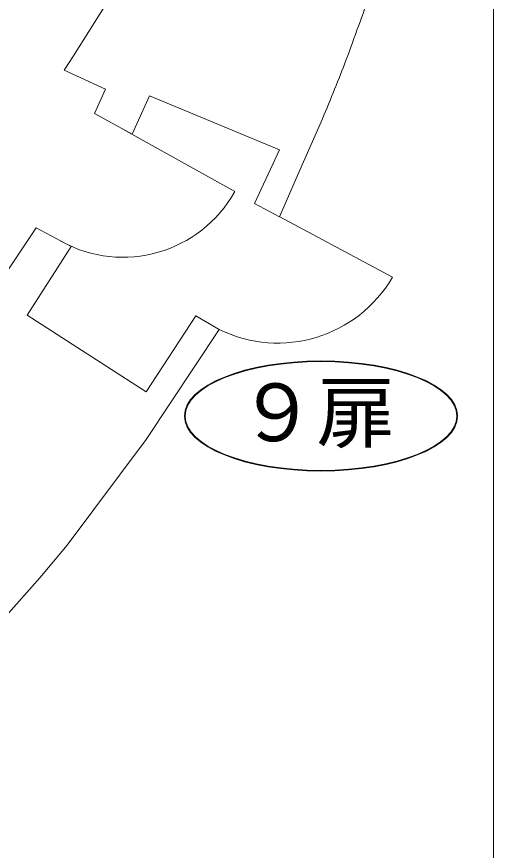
# Model space of a CAD drawing. Units: millimetres on the paper. Extents: x -1 to 280, y -216 to -20.
# Drawn here: x 261.22 to 279.38, y -172.34 to -140.6 of the extents above; entities that cross this region are included whole.
import ezdxf
from ezdxf.enums import TextEntityAlignment as Align

# ---------------------------------------------------------------- set-up
doc = ezdxf.new("R2010")
doc.units = ezdxf.units.MM
for name, color, linetype, lineweight in [('0-C', 7, 'Continuous', 9), ('0-F', 7, 'Continuous', 9), ('F-F', 7, 'Continuous', 9)]:
    doc.layers.add(name, color=color, linetype=linetype, lineweight=lineweight)
doc.styles.add('HGｺﾞｼｯｸE', font='')
doc.styles.get('HGｺﾞｼｯｸE').set_extended_font_data('HGｺﾞｼｯｸE')

msp = doc.modelspace()

# ---------------------------------------------------------------- linework, layer by layer
at = {"layer": '0-C'}
for major_axis, ratio in [((5.203, 0), 0.403183), ((5.189, 0), 0.401596), ((5.175, 0), 0.4)]:
    msp.add_ellipse((272.814, -155.805), major_axis=major_axis, ratio=ratio, dxfattribs=at)
at = {"layer": '0-F'}
for p, q in [((263.387, -142.094), (264.986, -139.538)), ((263.029, -142.63), (263.387, -142.094)), ((264.601, -143.359), (263.029, -142.63)), ((264.183, -144.29), (264.601, -143.359)), ((266.284, -143.614), (265.621, -145.079)), ((271.236, -145.674), (266.284, -143.614)), ((265.621, -145.079), (264.183, -144.29)), ((272.87, -144.487), (271.957, -146.557)), ((269.531, -147.25), (265.271, -144.887)), ((270.286, -147.715), (271.236, -145.674)), ((271.957, -146.557), (271.238, -148.219)), ((271.238, -148.219), (270.286, -147.715)), ((275.537, -150.519), (271.243, -148.219)), ((259.963, -151.639), (261.961, -148.634)), ((261.961, -148.634), (263.301, -149.347)), ((263.301, -149.347), (261.619, -151.971)), ((261.619, -151.971), (266.149, -154.88)), ((266.149, -154.88), (268.047, -151.994)), ((268.047, -151.994), (268.941, -152.512)), ((268.941, -152.512), (266.157, -156.697)), ((266.157, -156.697), (263.14, -160.722)), ((263.14, -160.722), (262.103, -161.972)), ((262.103, -161.972), (260.05, -164.279))]:
    msp.add_line(p, q, dxfattribs=at)
for centre, radius, start, end in [((37.641, -55.217), 251.66, 339.77129, 340.39008), ((187.941, -108.957), 92.062, 337.29831, 338.8109), ((265.27, -144.886), 4.873, 240.9975, 330.9753), ((271.167, -147.968), 5.06, 243.9085, 329.7278)]:
    msp.add_arc(centre, radius, start, end, dxfattribs=at)
at = {"layer": 'F-F'}
msp.add_line((279.381, -216.339), (279.381, -20.339), dxfattribs=at)

# ---------------------------------------------------------------- texts
at = {"layer": '0-C', "style": 'HGｺﾞｼｯｸE'}
msp.add_text('９扉', height=2.199, dxfattribs=at).set_placement((269.643, -157.424), align=Align.BOTTOM_LEFT)

doc.saveas('drawing.dxf')
